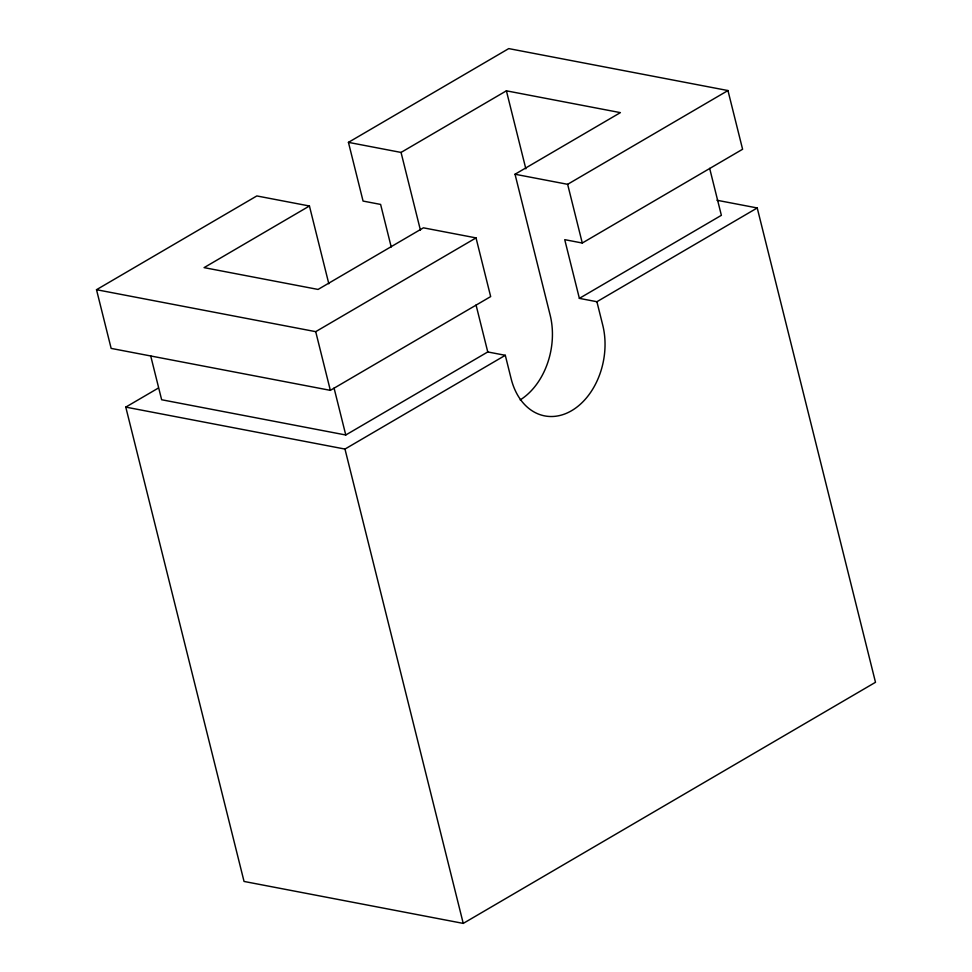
<?xml version="1.0" encoding="UTF-8"?>
<svg xmlns="http://www.w3.org/2000/svg" width="972" height="972" viewBox="0 0 972 972"><rect width="100%" height="100%" fill="white"/><g stroke="black" fill="none" stroke-linecap="round" stroke-linejoin="round"><path stroke-width="1.46" d="M309.436 206.003L204.084 267.628L318.063 289.437L423.415 227.825L476.025 237.897L490.666 296.594L330.346 390.355L111.148 348.401L96.507 289.705L256.827 195.943L309.436 206.003L328.828 283.788M391.218 246.985L380.611 204.424L363.066 201.07L348.438 142.362L508.757 48.6L727.955 90.554L742.596 149.251L582.277 243.024L564.732 239.659L579.373 298.368L596.905 301.721L757.224 207.959L875.493 682.295L463.243 923.4L244.045 881.446L125.777 407.11L158.363 388.059M348.438 142.362L401.047 152.434L506.4 90.821L620.379 112.631L515.026 174.243L550.152 315.135A65.075 47.349 -79.2 0 1 520.178 399.917M96.507 289.705L315.706 331.659L476.025 237.897M515.026 174.243L567.636 184.315L727.955 90.554M150.66 355.728L161.644 399.747L345.765 434.994L487.762 351.949L505.294 355.302L511.151 378.788A65.075 47.349 -79.2 0 0 571.597 410.694A65.075 47.349 -79.2 0 0 602.762 325.207L596.905 301.721M579.373 298.368L721.37 215.322L709.657 168.363M125.777 407.11L344.975 449.064L505.294 355.302M716.972 200.256L757.224 207.959M567.636 184.315L582.277 243.024M506.4 90.821L525.852 168.836M476.049 304.977L487.762 351.949M401.047 152.434L420.439 230.218M334.052 388.022L345.765 434.994M315.706 331.659L330.346 390.355M344.975 449.064L463.243 923.4"/></g></svg>
